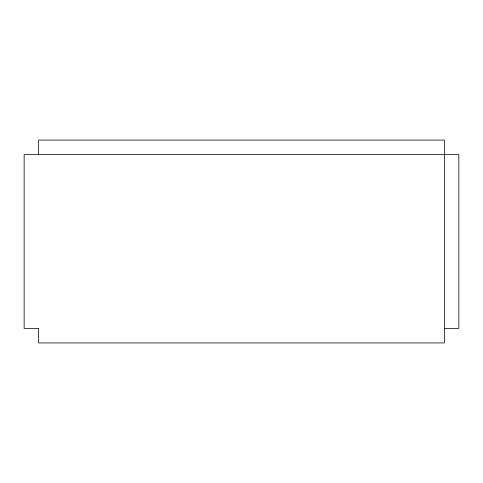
<?xml version="1.0" encoding="UTF-8"?>
<svg xmlns="http://www.w3.org/2000/svg" width="483" height="483" viewBox="0 0 483 483"><rect width="100%" height="100%" fill="white"/><g stroke="black" fill="none" stroke-linecap="round" stroke-linejoin="round"><path stroke-width="0.72" d="M444.36 328.44L458.85 328.44L458.85 154.56L24.15 154.56L24.15 328.44L38.64 328.44L38.64 342.93L444.36 342.93L444.36 140.07L38.64 140.07L38.64 154.56"/></g></svg>
